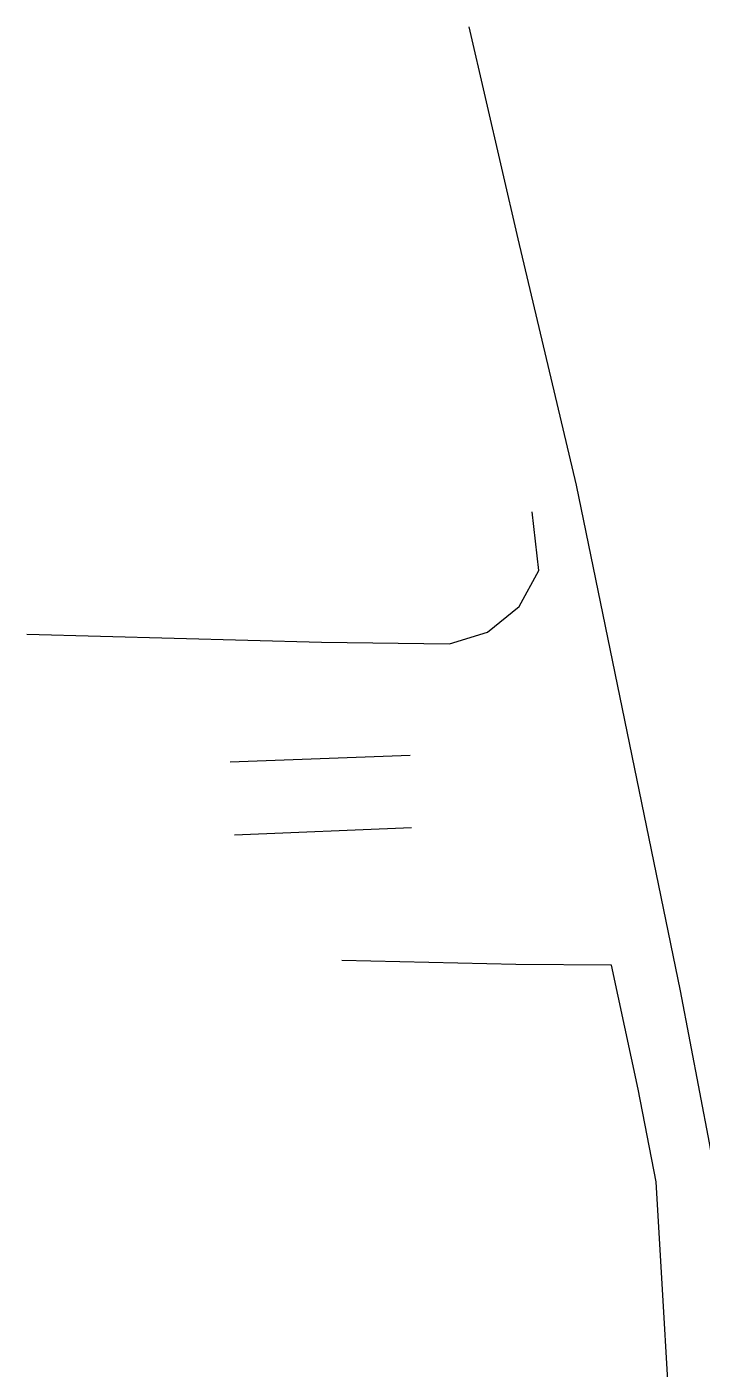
# Model space of a CAD drawing. Header units: inches. Extents: x 542650 to 544515, y 9574150 to 9574595.
# Drawn here: x 544269.7 to 544302.7, y 9574513.4 to 9574579.1 of the extents above; entities that cross this region are included whole.
import ezdxf

# ---------------------------------------------------------------- set-up
doc = ezdxf.new("R2010")
doc.units = ezdxf.units.IN
doc.header["$MEASUREMENT"] = 0
doc.layers.add('I-ARQ', color=8, linetype='Continuous')

# ---------------------------------------------------------------- blocks, each defined once
blk = doc.blocks.new('BL PRAÇA')
at = {"layer": 'I-ARQ'}
for points in [[(464335.895, 9295898.682), (464352.65, 9295895.788), (464361.279, 9295894.675), (464389.002, 9295889.378), (464435.408, 9295881.401), (464442.849, 9295879.982), (464467.587, 9295874.892), (464479.64, 9295872.047), (464490.017, 9295869.647)], [(464400.793, 9295864.088), (464400.427, 9295878.915), (464402.967, 9295880.597), (464433.496, 9295878.805), (464438.039, 9295877.92), (464444.109, 9295876.619), (464444.136, 9295871.925), (464444.332, 9295863.421)], [(464460.292, 9295847.997), (464459.909, 9295862.423), (464459.821, 9295868.685), (464460.406, 9295870.545), (464461.654, 9295872.096), (464463.41, 9295873.062), (464466.278, 9295872.727)], [(464450.826, 9295866.827), (464450.457, 9295858.166)], [(464454.366, 9295866.755), (464454.044, 9295857.952)]]:
    blk.add_lwpolyline(points, dxfattribs=at)

msp = doc.modelspace()

# ---------------------------------------------------------------- block references
at = {"layer": 'I-ARQ', "xscale": -1, "rotation": 270}
msp.add_blockref('BL PRAÇA', (-8751578.329, 9110089.041), dxfattribs=at)

doc.saveas('drawing.dxf')
